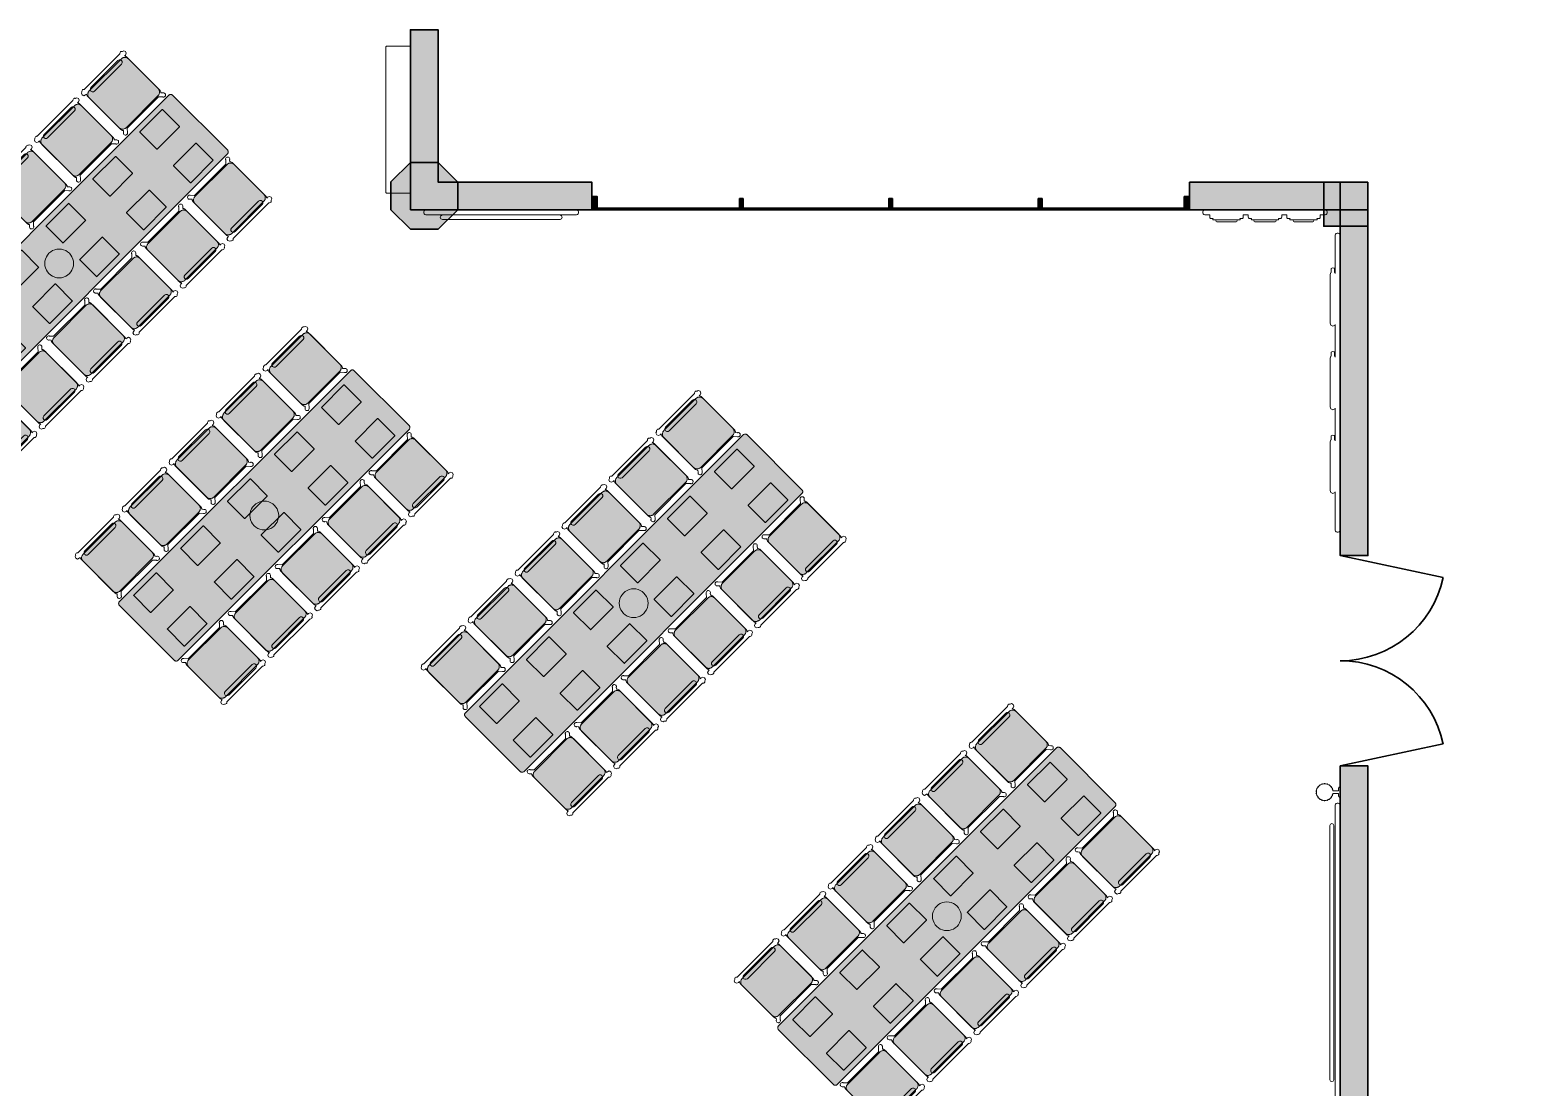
# Model space of a CAD drawing. Extents: x 2172.2 to 2210.6, y 415.3 to 458.1.
# Drawn here: x 2190.07 to 2203.54, y 437.26 to 446.82 of the extents above; entities that cross this region are included whole.
import ezdxf

# ---------------------------------------------------------------- set-up
doc = ezdxf.new("R2010")
doc.units = 0
for name, color, linetype, lineweight in [('AYAA_B2_CHAIRS', 7, 'CONTINUOUS', 18), ('AYAA_B2_COLUMNS', 8, 'CONTINUOUS', 30), ('AYAA_B2_FINE_DETAIL', 8, 'CONTINUOUS', 9), ('AYAA_B2_GLAZING', 4, 'CONTINUOUS', 13), ('AYAA_B2_TABLES', 7, 'CONTINUOUS', 18), ('AYAA_B2_WALL_DECOR', 32, 'CONTINUOUS', 13), ('AYAA_B2_WALL_LIGHTS', 32, 'CONTINUOUS', 13), ('AYAA_B2_WALLS', 7, 'CONTINUOUS', 30)]:
    doc.layers.add(name, color=color, linetype=linetype, lineweight=lineweight)

# ---------------------------------------------------------------- blocks, each defined once
blk = doc.blocks.new('AYAA_B2_ARCHITECTURE')
at = {"layer": 'AYAA_B2_COLUMNS', "true_color": 0xc2b092}
for points in [[(3.511421, 11.014322), (3.334645, 11.191097), (3.334678, 11.441131), (3.511421, 11.61787), (3.761419, 11.61787), (3.938195, 11.441095), (3.938195, 11.191097), (3.761419, 11.014322)], [(12.161418, 11.441093), (12.161418, 11.041099), (11.76142, 11.041145), (11.761422, 11.441093)]]:
    blk.add_hatch(color=256, dxfattribs=at).paths.add_polyline_path(points)
at = {"layer": 'AYAA_B2_WALLS', "true_color": 0xe4e1d8}
for points in [[(3.51142, 11.191096), (3.51142, 12.816096), (3.76142, 12.816096), (3.76142, 11.441096), (5.149808, 11.441096), (5.149808, 11.191096)], [(5.151808, 11.311096), (5.197808, 11.311096), (5.197808, 11.191096), (5.151808, 11.191096)], [(10.501808, 11.311096), (10.547808, 11.311096), (10.547808, 11.191096), (10.501808, 11.191096)], [(10.549808, 11.441096), (11.91142, 11.441096), (11.91142, 11.191096), (10.549808, 11.191096)], [(6.482808, 11.291096), (6.516808, 11.291096), (6.516808, 11.191096), (6.482808, 11.191096)], [(7.866808, 11.291096), (7.866808, 11.191096), (7.832808, 11.191096), (7.832808, 11.291096)], [(9.216808, 11.291096), (9.216808, 11.191096), (9.182808, 11.191096), (9.182808, 11.291096)], [(11.91142, 11.191096), (12.16142, 11.191096), (12.16142, 8.066096), (11.91142, 8.066096)], [(11.91142, 2.791096), (11.91142, 6.166096), (12.16142, 6.166096), (12.16142, 3.041096), (13.53642, 3.041096), (13.53642, 2.791096)]]:
    blk.add_hatch(color=256, dxfattribs=at).paths.add_polyline_path(points)
at = {"layer": 'AYAA_B2_COLUMNS', "linetype": 'CONTINUOUS', "lineweight": -2}
for points in [[(3.511421, 11.014322), (3.334645, 11.191097), (3.334678, 11.441131), (3.511421, 11.61787), (3.761419, 11.61787), (3.938195, 11.441095), (3.938195, 11.191097), (3.761419, 11.014322)], [(12.161418, 11.441093), (12.161418, 11.041099), (11.76142, 11.041145), (11.761422, 11.441093)]]:
    blk.add_lwpolyline(points, close=True, dxfattribs=at)
at = {"layer": 'AYAA_B2_GLAZING', "linetype": 'CONTINUOUS', "lineweight": -2}
blk.add_lwpolyline([(10.524808, 11.206096), (10.524808, 11.191096), (5.174808, 11.191096), (5.174808, 11.206096)], close=True, dxfattribs=at)
at = {"layer": 'AYAA_B2_WALLS', "linetype": 'CONTINUOUS', "lineweight": -2}
for points in [[(3.51142, 11.191096), (3.51142, 12.816096), (3.76142, 12.816096), (3.76142, 11.441096), (5.149808, 11.441096), (5.149808, 11.191096)], [(5.151808, 11.311096), (5.197808, 11.311096), (5.197808, 11.191096), (5.151808, 11.191096)], [(10.501808, 11.311096), (10.547808, 11.311096), (10.547808, 11.191096), (10.501808, 11.191096)], [(10.549808, 11.441096), (11.91142, 11.441096), (11.91142, 11.191096), (10.549808, 11.191096)], [(6.482808, 11.291096), (6.516808, 11.291096), (6.516808, 11.191096), (6.482808, 11.191096)], [(7.866808, 11.291096), (7.866808, 11.191096), (7.832808, 11.191096), (7.832808, 11.291096)], [(9.216808, 11.291096), (9.216808, 11.191096), (9.182808, 11.191096), (9.182808, 11.291096)], [(11.91142, 11.191096), (12.16142, 11.191096), (12.16142, 8.066096), (11.91142, 8.066096)], [(11.91142, 2.791096), (11.91142, 6.166096), (12.16142, 6.166096), (12.16142, 3.041096), (13.53642, 3.041096), (13.53642, 2.791096)]]:
    blk.add_lwpolyline(points, close=True, dxfattribs=at)
blk = doc.blocks.new('AYAA_B2_DOOR_D2')
at = {"color": 0, "linetype": 'CONTINUOUS'}
for points in [[(-0.95, 0), (-0.752, 0.929)], [(0.95, 0), (0.752, 0.929)]]:
    blk.add_lwpolyline(points, dxfattribs=at)
at = {"color": 0}
for centre, start, end in [((-0.95, 0), 0, 78), ((0.95, 0), 102, 180)]:
    blk.add_arc(centre, 0.95, start, end, dxfattribs=at)
blk = doc.blocks.new('AYAA_B2_DINING_6')
at = {"true_color": 0xefe8d6}
blk.add_hatch(color=256, dxfattribs=at).paths.add_polyline_path([(-1.8, -0.35), (-1.8, 0.35), (-1.799692, 0.353911), (-1.798776, 0.357725), (-1.797275, 0.36135), (-1.795225, 0.364695), (-1.792678, 0.367678), (-1.789695, 0.370225), (-1.78635, 0.372275), (-1.782725, 0.373776), (-1.778911, 0.374692), (-1.775, 0.375), (1.775, 0.375), (1.778911, 0.374692), (1.782725, 0.373776), (1.78635, 0.372275), (1.789695, 0.370225), (1.792678, 0.367678), (1.795225, 0.364695), (1.797275, 0.36135), (1.798776, 0.357725), (1.799692, 0.353911), (1.8, 0.35), (1.8, -0.35), (1.799692, -0.353911), (1.798776, -0.357725), (1.797275, -0.36135), (1.795225, -0.364695), (1.792678, -0.367678), (1.789695, -0.370225), (1.78635, -0.372275), (1.782725, -0.373776), (1.778911, -0.374692), (1.775, -0.375), (-1.775, -0.375), (-1.778911, -0.374692), (-1.782725, -0.373776), (-1.78635, -0.372275), (-1.789695, -0.370225), (-1.792678, -0.367678), (-1.795225, -0.364695), (-1.797275, -0.36135), (-1.798776, -0.357725), (-1.799692, -0.353911)])
at = {"color": 0, "linetype": 'CONTINUOUS', "lineweight": -2}
blk.add_lwpolyline([(-1.799692, 0.353911), (-1.798776, 0.357725), (-1.797275, 0.36135), (-1.795225, 0.364695), (-1.792678, 0.367678), (-1.789695, 0.370225), (-1.78635, 0.372275), (-1.782725, 0.373776), (-1.778911, 0.374692), (-1.775, 0.375), (1.775, 0.375), (1.778911, 0.374692), (1.782725, 0.373776), (1.78635, 0.372275), (1.789695, 0.370225), (1.792678, 0.367678), (1.795225, 0.364695), (1.797275, 0.36135), (1.798776, 0.357725), (1.799692, 0.353911), (1.8, 0.35), (1.8, -0.35), (1.799692, -0.353911), (1.798776, -0.357725), (1.797275, -0.36135), (1.795225, -0.364695), (1.792678, -0.367678), (1.789695, -0.370225), (1.78635, -0.372275), (1.782725, -0.373776), (1.778911, -0.374692), (1.775, -0.375), (-1.775, -0.375), (-1.778911, -0.374692), (-1.782725, -0.373776), (-1.78635, -0.372275), (-1.789695, -0.370225), (-1.792678, -0.367678), (-1.795225, -0.364695), (-1.797275, -0.36135), (-1.798776, -0.357725), (-1.799692, -0.353911), (-1.8, -0.35), (-1.8, 0.35)], close=True, dxfattribs=at)
at = {"layer": 'AYAA_B2_FINE_DETAIL', "linetype": 'CONTINUOUS', "lineweight": -2}
for points in [[(-1.644733, 0.323999), (-1.643999, 0.324733), (-1.643, 0.325), (-1.357, 0.325), (-1.356001, 0.324733), (-1.355267, 0.323999), (-1.355, 0.323), (-1.355, 0.107), (-1.355267, 0.106001), (-1.356001, 0.105267), (-1.357, 0.105), (-1.643, 0.105), (-1.643999, 0.105267), (-1.644733, 0.106001), (-1.645, 0.107), (-1.645, 0.323)], [(-1.043, 0.325), (-0.757, 0.325), (-0.756001, 0.324733), (-0.755267, 0.323999), (-0.755, 0.323), (-0.755, 0.107), (-0.755267, 0.106001), (-0.756001, 0.105267), (-0.757, 0.105), (-1.043, 0.105), (-1.043999, 0.105267), (-1.044733, 0.106001), (-1.045, 0.107), (-1.045, 0.323), (-1.044733, 0.323999), (-1.043999, 0.324733)], [(-0.443999, 0.324733), (-0.443, 0.325), (-0.157, 0.325), (-0.156001, 0.324733), (-0.155267, 0.323999), (-0.155, 0.323), (-0.155, 0.107), (-0.155267, 0.106001), (-0.156001, 0.105267), (-0.157, 0.105), (-0.443, 0.105), (-0.443999, 0.105267), (-0.444733, 0.106001), (-0.445, 0.107), (-0.445, 0.323), (-0.444733, 0.323999)], [(0.443999, 0.324733), (0.444733, 0.323999), (0.445, 0.323), (0.445, 0.107), (0.444733, 0.106001), (0.443999, 0.105267), (0.443, 0.105), (0.157, 0.105), (0.156001, 0.105267), (0.155267, 0.106001), (0.155, 0.107), (0.155, 0.323), (0.155267, 0.323999), (0.156001, 0.324733), (0.157, 0.325), (0.443, 0.325)], [(0.755267, 0.323999), (0.756001, 0.324733), (0.757, 0.325), (1.043, 0.325), (1.043999, 0.324733), (1.044733, 0.323999), (1.045, 0.323), (1.045, 0.107), (1.044733, 0.106001), (1.043999, 0.105267), (1.043, 0.105), (0.757, 0.105), (0.756001, 0.105267), (0.755267, 0.106001), (0.755, 0.107), (0.755, 0.323)], [(1.355267, 0.323999), (1.356001, 0.324733), (1.357, 0.325), (1.643, 0.325), (1.643999, 0.324733), (1.644733, 0.323999), (1.645, 0.323), (1.645, 0.107), (1.644733, 0.106001), (1.643999, 0.105267), (1.643, 0.105), (1.357, 0.105), (1.356001, 0.105267), (1.355267, 0.106001), (1.355, 0.107), (1.355, 0.323)], [(-0.123637, 0.040172), (-0.115831, 0.059019), (-0.105172, 0.076412), (-0.091924, 0.091924), (-0.076412, 0.105172), (-0.059019, 0.115831), (-0.040172, 0.123637), (-0.020336, 0.128399), (0, 0.13), (0.020336, 0.128399), (0.040172, 0.123637), (0.059019, 0.115831), (0.076412, 0.105172), (0.091924, 0.091924), (0.105172, 0.076412), (0.115831, 0.059019), (0.123637, 0.040172), (0.128399, 0.020336), (0.13, 0), (0.128399, -0.020336), (0.123637, -0.040172), (0.115831, -0.059019), (0.105172, -0.076412), (0.091924, -0.091924), (0.076412, -0.105172), (0.059019, -0.115831), (0.040172, -0.123637), (0.020336, -0.128399), (0, -0.13), (-0.020336, -0.128399), (-0.040172, -0.123637), (-0.059019, -0.115831), (-0.076412, -0.105172), (-0.091924, -0.091924), (-0.105172, -0.076412), (-0.115831, -0.059019), (-0.123637, -0.040172), (-0.128399, -0.020336), (-0.13, 0), (-0.128399, 0.020336)], [(-1.643, -0.105), (-1.357, -0.105), (-1.356001, -0.105267), (-1.355267, -0.106001), (-1.355, -0.107), (-1.355, -0.323), (-1.355267, -0.323999), (-1.356001, -0.324733), (-1.357, -0.325), (-1.643, -0.325), (-1.643999, -0.324733), (-1.644733, -0.323999), (-1.645, -0.323), (-1.645, -0.107), (-1.644733, -0.106001), (-1.643999, -0.105267)], [(-1.043999, -0.105267), (-1.043, -0.105), (-0.757, -0.105), (-0.756001, -0.105267), (-0.755267, -0.106001), (-0.755, -0.107), (-0.755, -0.323), (-0.755267, -0.323999), (-0.756001, -0.324733), (-0.757, -0.325), (-1.043, -0.325), (-1.043999, -0.324733), (-1.044733, -0.323999), (-1.045, -0.323), (-1.045, -0.107), (-1.044733, -0.106001)], [(-0.443, -0.105), (-0.157, -0.105), (-0.156001, -0.105267), (-0.155267, -0.106001), (-0.155, -0.107), (-0.155, -0.323), (-0.155267, -0.323999), (-0.156001, -0.324733), (-0.157, -0.325), (-0.443, -0.325), (-0.443999, -0.324733), (-0.444733, -0.323999), (-0.445, -0.323), (-0.445, -0.107), (-0.444733, -0.106001), (-0.443999, -0.105267)], [(0.155267, -0.323999), (0.155, -0.323), (0.155, -0.107), (0.155267, -0.106001), (0.156001, -0.105267), (0.157, -0.105), (0.443, -0.105), (0.443999, -0.105267), (0.444733, -0.106001), (0.445, -0.107), (0.445, -0.323), (0.444733, -0.323999), (0.443999, -0.324733), (0.443, -0.325), (0.157, -0.325), (0.156001, -0.324733)], [(1.043, -0.105), (1.043999, -0.105267), (1.044733, -0.106001), (1.045, -0.107), (1.045, -0.323), (1.044733, -0.323999), (1.043999, -0.324733), (1.043, -0.325), (0.757, -0.325), (0.756001, -0.324733), (0.755267, -0.323999), (0.755, -0.323), (0.755, -0.107), (0.755267, -0.106001), (0.756001, -0.105267), (0.757, -0.105)], [(1.356001, -0.105267), (1.357, -0.105), (1.643, -0.105), (1.643999, -0.105267), (1.644733, -0.106001), (1.645, -0.107), (1.645, -0.323), (1.644733, -0.323999), (1.643999, -0.324733), (1.643, -0.325), (1.357, -0.325), (1.356001, -0.324733), (1.355267, -0.323999), (1.355, -0.323), (1.355, -0.107), (1.355267, -0.106001)]]:
    blk.add_lwpolyline(points, close=True, dxfattribs=at)
blk = doc.blocks.new('AYAA_B2_CHAIR_IVORY')
at = {"true_color": 0xeee6d3}
blk.add_hatch(color=256, dxfattribs=at).paths.add_polyline_path([(-0.247475, -0.204863), (-0.248872, -0.200013), (-0.249717, -0.195038), (-0.25, -0.19), (-0.25, 0.19), (-0.249717, 0.195038), (-0.248872, 0.200013), (-0.247475, 0.204863), (-0.245544, 0.209525), (-0.243103, 0.213941), (-0.240182, 0.218057), (-0.23682, 0.22182), (-0.233057, 0.225182), (-0.228941, 0.228103), (-0.224525, 0.230544), (-0.219863, 0.232475), (-0.215013, 0.233872), (-0.210038, 0.234717), (-0.205, 0.235), (0.205, 0.235), (0.210038, 0.234717), (0.215013, 0.233872), (0.219863, 0.232475), (0.224525, 0.230544), (0.228941, 0.228103), (0.233057, 0.225182), (0.23682, 0.22182), (0.240182, 0.218057), (0.243103, 0.213941), (0.245544, 0.209525), (0.247475, 0.204863), (0.248872, 0.200013), (0.249717, 0.195038), (0.25, 0.19), (0.25, -0.19), (0.249717, -0.195038), (0.248872, -0.200013), (0.247475, -0.204863), (0.245544, -0.209525), (0.243103, -0.213941), (0.240182, -0.218057), (0.23682, -0.22182), (0.233057, -0.225182), (0.228941, -0.228103), (0.224525, -0.230544), (0.219863, -0.232475), (0.215013, -0.233872), (0.210038, -0.234717), (0.205, -0.235), (-0.205, -0.235), (-0.210038, -0.234717), (-0.215013, -0.233872), (-0.219863, -0.232475), (-0.224525, -0.230544), (-0.228941, -0.228103), (-0.233057, -0.225182), (-0.23682, -0.22182), (-0.240182, -0.218057), (-0.243103, -0.213941), (-0.245544, -0.209525)])
at = {"color": 0, "linetype": 'CONTINUOUS', "lineweight": -2}
for points in [[(-0.255, -0.233), (-0.242972, -0.233), (-0.245992, -0.22998), (-0.25, -0.215), (-0.25, 0.215), (-0.245992, 0.22998), (-0.240149, 0.235823), (-0.252556, 0.249383), (-0.254118, 0.250179), (-0.258321, 0.254382), (-0.26102, 0.259679), (-0.26195, 0.26555), (-0.26102, 0.271421), (-0.258321, 0.276718), (-0.254118, 0.280921), (-0.248821, 0.28362), (-0.24295, 0.28455), (-0.237079, 0.28362), (-0.231782, 0.280921), (-0.227579, 0.276718), (-0.22608, 0.273776), (-0.20172, 0.24715), (-0.200943, 0.245), (0.200943, 0.245), (0.20172, 0.24715), (0.22608, 0.273776), (0.227579, 0.276718), (0.231782, 0.280921), (0.237079, 0.28362), (0.24295, 0.28455), (0.248821, 0.28362), (0.254118, 0.280921), (0.258321, 0.276718), (0.26102, 0.271421), (0.26195, 0.26555), (0.26102, 0.259679), (0.258321, 0.254382), (0.254118, 0.250179), (0.252556, 0.249383), (0.240149, 0.235823), (0.245992, 0.22998), (0.25, 0.215), (0.25, -0.215), (0.245992, -0.22998), (0.242972, -0.233), (0.255, -0.233), (0.270556, -0.239444), (0.277, -0.255), (0.270556, -0.270556), (0.259027, -0.275332), (0.258321, -0.276718), (0.254118, -0.280921), (0.248821, -0.28362), (0.24295, -0.28455), (0.237079, -0.28362), (0.231782, -0.280921), (0.227861, -0.277), (-0.227861, -0.277), (-0.231782, -0.280921), (-0.237079, -0.28362), (-0.24295, -0.28455), (-0.248821, -0.28362), (-0.254118, -0.280921), (-0.258321, -0.276718), (-0.259027, -0.275332), (-0.270556, -0.270556), (-0.277, -0.255), (-0.270556, -0.239444)], [(-0.247475, -0.204863), (-0.248872, -0.200013), (-0.249717, -0.195038), (-0.25, -0.19), (-0.25, 0.19), (-0.249717, 0.195038), (-0.248872, 0.200013), (-0.247475, 0.204863), (-0.245544, 0.209525), (-0.243103, 0.213941), (-0.240182, 0.218057), (-0.23682, 0.22182), (-0.233057, 0.225182), (-0.228941, 0.228103), (-0.224525, 0.230544), (-0.219863, 0.232475), (-0.215013, 0.233872), (-0.210038, 0.234717), (-0.205, 0.235), (0.205, 0.235), (0.210038, 0.234717), (0.215013, 0.233872), (0.219863, 0.232475), (0.224525, 0.230544), (0.228941, 0.228103), (0.233057, 0.225182), (0.23682, 0.22182), (0.240182, 0.218057), (0.243103, 0.213941), (0.245544, 0.209525), (0.247475, 0.204863), (0.248872, 0.200013), (0.249717, 0.195038), (0.25, 0.19), (0.25, -0.19), (0.249717, -0.195038), (0.248872, -0.200013), (0.247475, -0.204863), (0.245544, -0.209525), (0.243103, -0.213941), (0.240182, -0.218057), (0.23682, -0.22182), (0.233057, -0.225182), (0.228941, -0.228103), (0.224525, -0.230544), (0.219863, -0.232475), (0.215013, -0.233872), (0.210038, -0.234717), (0.205, -0.235), (-0.205, -0.235), (-0.210038, -0.234717), (-0.215013, -0.233872), (-0.219863, -0.232475), (-0.224525, -0.230544), (-0.228941, -0.228103), (-0.233057, -0.225182), (-0.23682, -0.22182), (-0.240182, -0.218057), (-0.243103, -0.213941), (-0.245544, -0.209525)], [(-0.183735, -0.203506), (-0.1725, -0.2005), (0.1725, -0.2005), (0.183735, -0.203506), (0.191994, -0.211765), (0.195, -0.223), (0.191994, -0.234235), (0.183735, -0.242494), (0.1725, -0.2455), (-0.1725, -0.2455), (-0.183735, -0.242494), (-0.191994, -0.234235), (-0.195, -0.223), (-0.191994, -0.211765)]]:
    blk.add_lwpolyline(points, close=True, dxfattribs=at)
blk = doc.blocks.new('AYAA_B2_DINING_5')
at = {"true_color": 0xefe8d6}
blk.add_hatch(color=256, dxfattribs=at).paths.add_polyline_path([(-1.5, -0.35), (-1.5, 0.35), (-1.499692, 0.353911), (-1.498776, 0.357725), (-1.497275, 0.36135), (-1.495225, 0.364695), (-1.492678, 0.367678), (-1.489695, 0.370225), (-1.48635, 0.372275), (-1.482725, 0.373776), (-1.478911, 0.374692), (-1.475, 0.375), (1.475, 0.375), (1.478911, 0.374692), (1.482725, 0.373776), (1.48635, 0.372275), (1.489695, 0.370225), (1.492678, 0.367678), (1.495225, 0.364695), (1.497275, 0.36135), (1.498776, 0.357725), (1.499692, 0.353911), (1.5, 0.35), (1.5, -0.35), (1.499692, -0.353911), (1.498776, -0.357725), (1.497275, -0.36135), (1.495225, -0.364695), (1.492678, -0.367678), (1.489695, -0.370225), (1.48635, -0.372275), (1.482725, -0.373776), (1.478911, -0.374692), (1.475, -0.375), (-1.475, -0.375), (-1.478911, -0.374692), (-1.482725, -0.373776), (-1.48635, -0.372275), (-1.489695, -0.370225), (-1.492678, -0.367678), (-1.495225, -0.364695), (-1.497275, -0.36135), (-1.498776, -0.357725), (-1.499692, -0.353911)])
at = {"color": 0, "linetype": 'CONTINUOUS', "lineweight": -2}
blk.add_lwpolyline([(-1.5, 0.35), (-1.499692, 0.353911), (-1.498776, 0.357725), (-1.497275, 0.36135), (-1.495225, 0.364695), (-1.492678, 0.367678), (-1.489695, 0.370225), (-1.48635, 0.372275), (-1.482725, 0.373776), (-1.478911, 0.374692), (-1.475, 0.375), (1.475, 0.375), (1.478911, 0.374692), (1.482725, 0.373776), (1.48635, 0.372275), (1.489695, 0.370225), (1.492678, 0.367678), (1.495225, 0.364695), (1.497275, 0.36135), (1.498776, 0.357725), (1.499692, 0.353911), (1.5, 0.35), (1.5, -0.35), (1.499692, -0.353911), (1.498776, -0.357725), (1.497275, -0.36135), (1.495225, -0.364695), (1.492678, -0.367678), (1.489695, -0.370225), (1.48635, -0.372275), (1.482725, -0.373776), (1.478911, -0.374692), (1.475, -0.375), (-1.475, -0.375), (-1.478911, -0.374692), (-1.482725, -0.373776), (-1.48635, -0.372275), (-1.489695, -0.370225), (-1.492678, -0.367678), (-1.495225, -0.364695), (-1.497275, -0.36135), (-1.498776, -0.357725), (-1.499692, -0.353911), (-1.5, -0.35)], close=True, dxfattribs=at)
at = {"layer": 'AYAA_B2_FINE_DETAIL', "linetype": 'CONTINUOUS', "lineweight": -2}
for points in [[(-1.057, 0.325), (-1.056001, 0.324733), (-1.055267, 0.323999), (-1.055, 0.323), (-1.055, 0.107), (-1.055267, 0.106001), (-1.056001, 0.105267), (-1.057, 0.105), (-1.343, 0.105), (-1.343999, 0.105267), (-1.344733, 0.106001), (-1.345, 0.107), (-1.345, 0.323), (-1.344733, 0.323999), (-1.343999, 0.324733), (-1.343, 0.325)], [(-0.745, 0.107), (-0.745, 0.323), (-0.744733, 0.323999), (-0.743999, 0.324733), (-0.743, 0.325), (-0.457, 0.325), (-0.456001, 0.324733), (-0.455267, 0.323999), (-0.455, 0.323), (-0.455, 0.107), (-0.455267, 0.106001), (-0.456001, 0.105267), (-0.457, 0.105), (-0.743, 0.105), (-0.743999, 0.105267), (-0.744733, 0.106001)], [(-0.145, 0.107), (-0.145, 0.323), (-0.144733, 0.323999), (-0.143999, 0.324733), (-0.143, 0.325), (0.143, 0.325), (0.143999, 0.324733), (0.144733, 0.323999), (0.145, 0.323), (0.145, 0.107), (0.144733, 0.106001), (0.143999, 0.105267), (0.143, 0.105), (-0.143, 0.105), (-0.143999, 0.105267), (-0.144733, 0.106001)], [(0.455267, 0.323999), (0.456001, 0.324733), (0.457, 0.325), (0.743, 0.325), (0.743999, 0.324733), (0.744733, 0.323999), (0.745, 0.323), (0.745, 0.107), (0.744733, 0.106001), (0.743999, 0.105267), (0.743, 0.105), (0.457, 0.105), (0.456001, 0.105267), (0.455267, 0.106001), (0.455, 0.107), (0.455, 0.323)], [(1.057, 0.325), (1.343, 0.325), (1.343999, 0.324733), (1.344733, 0.323999), (1.345, 0.323), (1.345, 0.107), (1.344733, 0.106001), (1.343999, 0.105267), (1.343, 0.105), (1.057, 0.105), (1.056001, 0.105267), (1.055267, 0.106001), (1.055, 0.107), (1.055, 0.323), (1.055267, 0.323999), (1.056001, 0.324733)], [(-0.123637, 0.040172), (-0.115831, 0.059019), (-0.105172, 0.076412), (-0.091924, 0.091924), (-0.076412, 0.105172), (-0.059019, 0.115831), (-0.040172, 0.123637), (-0.020336, 0.128399), (0, 0.13), (0.020336, 0.128399), (0.040172, 0.123637), (0.059019, 0.115831), (0.076412, 0.105172), (0.091924, 0.091924), (0.105172, 0.076412), (0.115831, 0.059019), (0.123637, 0.040172), (0.128399, 0.020336), (0.13, 0), (0.128399, -0.020336), (0.123637, -0.040172), (0.115831, -0.059019), (0.105172, -0.076412), (0.091924, -0.091924), (0.076412, -0.105172), (0.059019, -0.115831), (0.040172, -0.123637), (0.020336, -0.128399), (0, -0.13), (-0.020336, -0.128399), (-0.040172, -0.123637), (-0.059019, -0.115831), (-0.076412, -0.105172), (-0.091924, -0.091924), (-0.105172, -0.076412), (-0.115831, -0.059019), (-0.123637, -0.040172), (-0.128399, -0.020336), (-0.13, 0), (-0.128399, 0.020336)], [(-1.056001, -0.105267), (-1.055267, -0.106001), (-1.055, -0.107), (-1.055, -0.323), (-1.055267, -0.323999), (-1.056001, -0.324733), (-1.057, -0.325), (-1.343, -0.325), (-1.343999, -0.324733), (-1.344733, -0.323999), (-1.345, -0.323), (-1.345, -0.107), (-1.344733, -0.106001), (-1.343999, -0.105267), (-1.343, -0.105), (-1.057, -0.105)], [(-0.744733, -0.106001), (-0.743999, -0.105267), (-0.743, -0.105), (-0.457, -0.105), (-0.456001, -0.105267), (-0.455267, -0.106001), (-0.455, -0.107), (-0.455, -0.323), (-0.455267, -0.323999), (-0.456001, -0.324733), (-0.457, -0.325), (-0.743, -0.325), (-0.743999, -0.324733), (-0.744733, -0.323999), (-0.745, -0.323), (-0.745, -0.107)], [(-0.144733, -0.106001), (-0.143999, -0.105267), (-0.143, -0.105), (0.143, -0.105), (0.143999, -0.105267), (0.144733, -0.106001), (0.145, -0.107), (0.145, -0.323), (0.144733, -0.323999), (0.143999, -0.324733), (0.143, -0.325), (-0.143, -0.325), (-0.143999, -0.324733), (-0.144733, -0.323999), (-0.145, -0.323), (-0.145, -0.107)], [(0.457, -0.105), (0.743, -0.105), (0.743999, -0.105267), (0.744733, -0.106001), (0.745, -0.107), (0.745, -0.323), (0.744733, -0.323999), (0.743999, -0.324733), (0.743, -0.325), (0.457, -0.325), (0.456001, -0.324733), (0.455267, -0.323999), (0.455, -0.323), (0.455, -0.107), (0.455267, -0.106001), (0.456001, -0.105267)], [(1.055267, -0.106001), (1.056001, -0.105267), (1.057, -0.105), (1.343, -0.105), (1.343999, -0.105267), (1.344733, -0.106001), (1.345, -0.107), (1.345, -0.323), (1.344733, -0.323999), (1.343999, -0.324733), (1.343, -0.325), (1.057, -0.325), (1.056001, -0.324733), (1.055267, -0.323999), (1.055, -0.323), (1.055, -0.107)]]:
    blk.add_lwpolyline(points, close=True, dxfattribs=at)
blk = doc.blocks.new('AYAA_B2_UNIQUE_WALL_COMPOSITION_08')
at = {"color": 0, "linetype": 'CONTINUOUS', "lineweight": -2}
blk.add_lwpolyline([(-0.6588, 0), (0.6588, 0), (0.661796, -0.000802), (0.663998, -0.003004), (0.6648, -0.006), (0.6648, -0.214), (0.663998, -0.216996), (0.661796, -0.219198), (0.6588, -0.22), (-0.6588, -0.22), (-0.661796, -0.219198), (-0.663998, -0.216996), (-0.6648, -0.214), (-0.6648, -0.006), (-0.663998, -0.003004), (-0.661796, -0.000802)], close=True, dxfattribs=at)
blk = doc.blocks.new('AYAA_B2_UNIQUE_WALL_COMPOSITION_09')
at = {"color": 0, "linetype": 'CONTINUOUS', "lineweight": -2}
for points in [[(-0.681194, 0.0005), (0.681194, 0.0005), (0.690182, -0.001905), (0.696789, -0.008512), (0.699194, -0.0175), (0.699194, -0.0265), (0.696789, -0.035488), (0.690182, -0.042095), (0.681194, -0.0445), (-0.681194, -0.0445), (-0.690182, -0.042095), (-0.696789, -0.035488), (-0.699194, -0.0265), (-0.699194, -0.0175), (-0.696789, -0.008512), (-0.690182, -0.001905)], [(-0.552387, -0.068), (-0.546237, -0.053151), (-0.531387, -0.047), (0.531387, -0.047), (0.546227, -0.053151), (0.552374, -0.068), (0.546227, -0.082849), (0.531387, -0.089), (-0.531387, -0.089), (-0.546237, -0.082849)]]:
    blk.add_lwpolyline(points, close=True, dxfattribs=at)
blk = doc.blocks.new('AYAA_B2_UNIQUE_WALL_COMPOSITION_10')
at = {"color": 0, "linetype": 'CONTINUOUS', "lineweight": -2}
for points in [[(-0.497247, -0.072491), (-0.499117, -0.0655), (-0.499117, -0.0445), (-0.542806, -0.0445), (-0.551794, -0.042095), (-0.558401, -0.035488), (-0.560806, -0.0265), (-0.560806, -0.0175), (-0.558401, -0.008512), (-0.551794, -0.001905), (-0.542806, 0.0005), (0.542806, 0.0005), (0.551794, -0.001905), (0.558401, -0.008512), (0.560806, -0.0175), (0.560806, -0.0265), (0.558401, -0.035488), (0.551794, -0.042095), (0.542806, -0.0445), (0.499117, -0.0445), (0.499117, -0.0655), (0.497247, -0.072491), (0.492108, -0.07763), (0.485117, -0.0795), (0.468486, -0.0795), (0.469114, -0.079668), (0.470949, -0.081503), (0.471617, -0.084), (0.471617, -0.086), (0.470949, -0.088497), (0.469114, -0.090332), (0.466617, -0.091), (0.228782, -0.091), (0.226285, -0.090332), (0.22445, -0.088497), (0.223782, -0.086), (0.223782, -0.084), (0.22445, -0.081503), (0.226285, -0.079668), (0.226913, -0.0795), (0.210282, -0.0795), (0.203291, -0.07763), (0.198152, -0.072491), (0.196282, -0.0655), (0.196282, -0.0445), (0.151418, -0.0445), (0.151418, -0.0655), (0.149547, -0.072491), (0.144408, -0.07763), (0.137418, -0.0795), (0.120786, -0.0795), (0.121414, -0.079668), (0.12325, -0.081503), (0.123918, -0.084), (0.123918, -0.086), (0.12325, -0.088497), (0.121414, -0.090332), (0.118918, -0.091), (-0.118918, -0.091), (-0.121414, -0.090332), (-0.12325, -0.088497), (-0.123918, -0.086), (-0.123918, -0.084), (-0.12325, -0.081503), (-0.121414, -0.079668), (-0.120786, -0.0795), (-0.137418, -0.0795), (-0.144408, -0.07763), (-0.149547, -0.072491), (-0.151418, -0.0655), (-0.151418, -0.0445), (-0.196282, -0.0445), (-0.196282, -0.0655), (-0.198152, -0.072491), (-0.203291, -0.07763), (-0.210282, -0.0795), (-0.226913, -0.0795), (-0.226285, -0.079668), (-0.22445, -0.081503), (-0.223782, -0.084), (-0.223782, -0.086), (-0.22445, -0.088497), (-0.226285, -0.090332), (-0.228782, -0.091), (-0.466617, -0.091), (-0.469114, -0.090332), (-0.470949, -0.088497), (-0.471617, -0.086), (-0.471617, -0.084), (-0.470949, -0.081503), (-0.469114, -0.079668), (-0.468486, -0.0795), (-0.485117, -0.0795), (-0.492108, -0.07763)], [(-0.441784, -0.105657), (-0.444128, -0.1), (-0.441784, -0.094343), (-0.436128, -0.092), (-0.259272, -0.092), (-0.253615, -0.094343), (-0.251272, -0.1), (-0.253615, -0.105657), (-0.259272, -0.108), (-0.436128, -0.108)], [(-0.092062, -0.092), (0.092062, -0.092), (0.097718, -0.094343), (0.100061, -0.1), (0.097718, -0.105657), (0.092062, -0.108), (-0.092062, -0.108), (-0.097719, -0.105657), (-0.100062, -0.1), (-0.097719, -0.094343)], [(0.254906, -0.1), (0.257249, -0.094343), (0.262906, -0.092), (0.432494, -0.092), (0.43815, -0.094343), (0.440493, -0.1), (0.43815, -0.105657), (0.432494, -0.108), (0.262906, -0.108), (0.257249, -0.105657)]]:
    blk.add_lwpolyline(points, close=True, dxfattribs=at)
blk = doc.blocks.new('AYAA_B2_UNIQUE_WALL_COMPOSITION_11')
at = {"color": 0, "linetype": 'CONTINUOUS', "lineweight": -2}
blk.add_lwpolyline([(-1.034467, -0.054393), (-1.031, -0.05), (-0.994787, -0.05), (-0.993678, -0.047322), (-0.986865, -0.0445), (-1.332, -0.0445), (-1.340988, -0.042095), (-1.347595, -0.035488), (-1.35, -0.0265), (-1.35, -0.0175), (-1.347595, -0.008512), (-1.340988, -0.001905), (-1.332, 0.0005), (1.332, 0.0005), (1.340988, -0.001905), (1.347595, -0.008512), (1.35, -0.0175), (1.35, -0.0265), (1.347595, -0.035488), (1.340988, -0.042095), (1.332, -0.0445), (0.986787, -0.0445), (0.993552, -0.047322), (1.000822, -0.065), (0.993552, -0.082678), (0.976, -0.09), (0.536, -0.09), (0.518322, -0.082678), (0.517213, -0.08), (0.481, -0.08), (0.477533, -0.075607), (0.476097, -0.065), (0.477533, -0.054393), (0.481, -0.05), (0.517213, -0.05), (0.518322, -0.047322), (0.525135, -0.0445), (0.230787, -0.0445), (0.237552, -0.047322), (0.244822, -0.065), (0.237552, -0.082678), (0.22, -0.09), (-0.22, -0.09), (-0.237678, -0.082678), (-0.238787, -0.08), (-0.275, -0.08), (-0.278467, -0.075607), (-0.279903, -0.065), (-0.278467, -0.054393), (-0.275, -0.05), (-0.238787, -0.05), (-0.237678, -0.047322), (-0.230865, -0.0445), (-0.525213, -0.0445), (-0.518448, -0.047322), (-0.511178, -0.065), (-0.518448, -0.082678), (-0.536, -0.09), (-0.976, -0.09), (-0.993678, -0.082678), (-0.994787, -0.08), (-1.031, -0.08), (-1.034467, -0.075607), (-1.035903, -0.065)], close=True, dxfattribs=at)
blk = doc.blocks.new('AYAA_B2_UNIQUE_WALL_COMPOSITION_12')
at = {"color": 0, "linetype": 'CONTINUOUS', "lineweight": -2}
for points in [[(-1.332, 0.0005), (1.332, 0.0005), (1.340988, -0.001905), (1.347595, -0.008512), (1.35, -0.0175), (1.35, -0.0265), (1.347595, -0.035488), (1.340988, -0.042095), (1.332, -0.0445), (-1.332, -0.0445), (-1.340988, -0.042095), (-1.347595, -0.035488), (-1.35, -0.0265), (-1.35, -0.0175), (-1.347595, -0.008512), (-1.340988, -0.001905)], [(-1.160493, -0.062272), (-1.147963, -0.057), (1.147963, -0.057), (1.160493, -0.062272), (1.165683, -0.075), (1.160493, -0.087728), (1.147963, -0.093), (-1.147963, -0.093), (-1.160493, -0.087728), (-1.165683, -0.075)]]:
    blk.add_lwpolyline(points, close=True, dxfattribs=at)
blk = doc.blocks.new('AYAA_B2_SCONCE')
at = {"color": 0, "linetype": 'CONTINUOUS', "lineweight": -2}
blk.add_lwpolyline([(-0.066057, -0.178967), (-0.064423, -0.178291), (-0.064952, -0.1775), (-0.069291, -0.168701), (-0.071015, -0.163622), (-0.072921, -0.164412), (-0.075043, -0.163533), (-0.075921, -0.161412), (-0.075043, -0.15929), (-0.072921, -0.158412), (-0.072618, -0.158538), (-0.074358, -0.149789), (-0.074835, -0.142517), (-0.076, -0.143), (-0.078121, -0.142121), (-0.079, -0.14), (-0.078121, -0.137879), (-0.076, -0.137), (-0.074835, -0.137483), (-0.074358, -0.130211), (-0.072618, -0.121462), (-0.072921, -0.121588), (-0.075043, -0.12071), (-0.075921, -0.118588), (-0.075043, -0.116467), (-0.072921, -0.115588), (-0.071015, -0.116378), (-0.069291, -0.111299), (-0.064952, -0.1025), (-0.064423, -0.101709), (-0.066057, -0.101033), (-0.066935, -0.098911), (-0.066057, -0.09679), (-0.063935, -0.095911), (-0.061814, -0.09679), (-0.061555, -0.097416), (-0.059501, -0.094343), (-0.053033, -0.086967), (-0.050898, -0.085095), (-0.051891, -0.084684), (-0.052769, -0.082563), (-0.051891, -0.080442), (-0.049769, -0.079563), (-0.047648, -0.080442), (-0.0471, -0.081764), (-0.045657, -0.080499), (-0.0375, -0.075048), (-0.033493, -0.073072), (-0.033693, -0.072989), (-0.034572, -0.070868), (-0.033693, -0.068747), (-0.031572, -0.067868), (-0.02945, -0.068747), (-0.028646, -0.07069), (-0.019411, -0.067556), (-0.013177, -0.066316), (-0.013816, -0.064774), (-0.012937, -0.062652), (-0.012, -0.062264), (-0.012, -0.014), (-0.037, -0.014), (-0.040995, -0.012931), (-0.043931, -0.009995), (-0.045, -0.006), (-0.043931, -0.002005), (-0.040995, 0.000931), (-0.037, 0.002), (0.037, 0.002), (0.040995, 0.000931), (0.043931, -0.002005), (0.045, -0.006), (0.043931, -0.009995), (0.040995, -0.012931), (0.037, -0.014), (0.012, -0.014), (0.012, -0.062264), (0.012937, -0.062652), (0.013816, -0.064774), (0.013177, -0.066316), (0.019411, -0.067556), (0.028646, -0.07069), (0.02945, -0.068747), (0.031572, -0.067868), (0.033693, -0.068747), (0.034572, -0.070868), (0.033693, -0.072989), (0.033493, -0.073072), (0.0375, -0.075048), (0.045657, -0.080499), (0.0471, -0.081764), (0.047648, -0.080442), (0.049769, -0.079563), (0.051891, -0.080442), (0.052769, -0.082563), (0.051891, -0.084684), (0.050898, -0.085095), (0.053033, -0.086967), (0.059501, -0.094343), (0.061555, -0.097416), (0.061814, -0.09679), (0.063935, -0.095911), (0.066057, -0.09679), (0.066935, -0.098911), (0.066057, -0.101033), (0.064423, -0.101709), (0.064952, -0.1025), (0.069291, -0.111299), (0.071015, -0.116378), (0.072921, -0.115588), (0.075043, -0.116467), (0.075921, -0.118588), (0.075043, -0.12071), (0.072921, -0.121588), (0.072618, -0.121462), (0.074358, -0.130211), (0.074835, -0.137483), (0.076, -0.137), (0.078121, -0.137879), (0.079, -0.14), (0.078121, -0.142121), (0.076, -0.143), (0.074835, -0.142517), (0.074358, -0.149789), (0.072618, -0.158538), (0.072921, -0.158412), (0.075043, -0.15929), (0.075921, -0.161412), (0.075043, -0.163533), (0.072921, -0.164412), (0.071015, -0.163622), (0.069291, -0.168701), (0.064952, -0.1775), (0.064423, -0.178291), (0.066057, -0.178967), (0.066935, -0.181089), (0.066057, -0.18321), (0.063935, -0.184089), (0.061814, -0.18321), (0.061555, -0.182584), (0.059501, -0.185657), (0.053033, -0.193033), (0.050898, -0.194905), (0.051891, -0.195316), (0.052769, -0.197437), (0.051891, -0.199558), (0.049769, -0.200437), (0.047648, -0.199558), (0.0471, -0.198236), (0.045657, -0.199501), (0.0375, -0.204952), (0.033493, -0.206928), (0.033693, -0.207011), (0.034572, -0.209132), (0.033693, -0.211253), (0.031572, -0.212132), (0.02945, -0.211253), (0.028646, -0.20931), (0.019411, -0.212444), (0.013177, -0.213684), (0.013816, -0.215226), (0.012937, -0.217348), (0.010816, -0.218226), (0.008695, -0.217348), (0.007816, -0.215226), (0.008131, -0.214467), (0, -0.215), (-0.008131, -0.214467), (-0.007816, -0.215226), (-0.008695, -0.217348), (-0.010816, -0.218226), (-0.012937, -0.217348), (-0.013816, -0.215226), (-0.013177, -0.213684), (-0.019411, -0.212444), (-0.028646, -0.20931), (-0.02945, -0.211253), (-0.031572, -0.212132), (-0.033693, -0.211253), (-0.034572, -0.209132), (-0.033693, -0.207011), (-0.033493, -0.206928), (-0.0375, -0.204952), (-0.045657, -0.199501), (-0.0471, -0.198236), (-0.047648, -0.199558), (-0.049769, -0.200437), (-0.051891, -0.199558), (-0.052769, -0.197437), (-0.051891, -0.195316), (-0.050898, -0.194905), (-0.053033, -0.193033), (-0.059501, -0.185657), (-0.061555, -0.182584), (-0.061814, -0.18321), (-0.063935, -0.184089), (-0.066057, -0.18321), (-0.066935, -0.181089)], close=True, dxfattribs=at)

msp = doc.modelspace()

# ---------------------------------------------------------------- block references
at = {"layer": 'AYAA_B2_CHAIRS', "linetype": 'CONTINUOUS'}
for p, xscale, yscale, rotation in [((2190.921, 446.243), 0.9999999407388813, -0.9999999407388812, 44.999997585163314), ((2190.497, 445.819), 0.9999999407388813, -0.9999999407388812, 44.999997585163314), ((2190.073, 445.395), 0.9999999407388813, -0.9999999407388812, 44.999997585163314), ((2191.876, 445.288), 0.999999898592032, -0.9999998985920319, -135), ((2191.452, 444.864), 0.999999898592032, -0.9999998985920319, -135), ((2191.027, 444.44), 0.999999898592032, -0.9999998985920319, -135), ((2190.603, 444.016), 0.999999898592032, -0.9999998985920319, -135), ((2192.562, 443.754), 0.9999999407388813, -0.9999999407388812, 44.999997585163314), ((2190.179, 443.591), 0.999999898592032, -0.9999998985920319, -135), ((2192.138, 443.33), 0.9999999407388813, -0.9999999407388812, 44.999997585163314), ((2189.755, 443.167), 0.999999898592032, -0.9999998985920319, -135), ((2196.112, 443.174), 0.9999999407388813, -0.9999999407388812, 44.999997585163314), ((2191.713, 442.906), 0.9999999407388813, -0.9999999407388812, 44.999997585163314), ((2193.516, 442.799), 0.999999898592032, -0.9999998985920319, -135), ((2195.687, 442.75), 0.9999999407388813, -0.9999999407388812, 44.999997585163314), ((2191.289, 442.481), 0.9999999407388813, -0.9999999407388812, 44.999997585163314), ((2193.092, 442.375), 0.999999898592032, -0.9999998985920319, -135), ((2195.263, 442.326), 0.9999999407388813, -0.9999999407388812, 44.999997585163314), ((2197.066, 442.22), 0.999999898592032, -0.9999998985920319, -135), ((2190.865, 442.057), 0.9999999407388813, -0.9999999407388812, 44.999997585163314), ((2192.668, 441.951), 0.999999898592032, -0.9999998985920319, -135), ((2194.839, 441.901), 0.9999999407388813, -0.9999999407388812, 44.999997585163314), ((2196.642, 441.795), 0.999999898592032, -0.9999998985920319, -135), ((2192.244, 441.527), 0.999999898592032, -0.9999998985920319, -135), ((2194.414, 441.477), 0.9999999407388813, -0.9999999407388812, 44.999997585163314), ((2196.218, 441.371), 0.999999898592032, -0.9999998985920319, -135), ((2191.819, 441.102), 0.999999898592032, -0.9999998985920319, -135), ((2193.99, 441.053), 0.9999999407388813, -0.9999999407388812, 44.999997585163314), ((2195.793, 440.947), 0.999999898592032, -0.9999998985920319, -135), ((2195.369, 440.523), 0.999999898592032, -0.9999998985920319, -135), ((2198.94, 440.346), 0.9999999407388813, -0.9999999407388812, 44.999997585163314), ((2194.945, 440.098), 0.999999898592032, -0.9999998985920319, -135), ((2198.516, 439.922), 0.9999999407388813, -0.9999999407388812, 44.999997585163314), ((2198.091, 439.497), 0.9999999407388813, -0.9999999407388812, 44.999997585163314), ((2199.895, 439.391), 0.999999898592032, -0.9999998985920319, -135), ((2197.667, 439.073), 0.9999999407388813, -0.9999999407388812, 44.999997585163314), ((2199.47, 438.967), 0.999999898592032, -0.9999998985920319, -135), ((2197.243, 438.649), 0.9999999407388813, -0.9999999407388812, 44.999997585163314), ((2199.046, 438.543), 0.999999898592032, -0.9999998985920319, -135), ((2196.819, 438.224), 0.9999999407388813, -0.9999999407388812, 44.999997585163314), ((2198.622, 438.118), 0.999999898592032, -0.9999998985920319, -135), ((2198.197, 437.694), 0.999999898592032, -0.9999998985920319, -135), ((2197.773, 437.27), 0.999999898592032, -0.9999998985920319, -135)]:
    msp.add_blockref('AYAA_B2_CHAIR_IVORY', p, dxfattribs=dict(at, xscale=xscale, yscale=yscale, rotation=rotation))
at = {"layer": 'AYAA_B2_TABLES', "linetype": 'CONTINUOUS', "xscale": 0.9999999407388813, "yscale": -0.9999999407388812, "rotation": 44.999997585163314}
for name, p in [('AYAA_B2_DINING_6', (2190.338, 444.705)), ('AYAA_B2_DINING_5', (2192.191, 442.428)), ('AYAA_B2_DINING_6', (2195.528, 441.636)), ('AYAA_B2_DINING_6', (2198.357, 438.808))]:
    msp.add_blockref(name, p, dxfattribs=at)
at = {"layer": 'AYAA_B2_WALL_DECOR', "linetype": 'CONTINUOUS', "rotation": -90.00000250447806}
for name, p in [('AYAA_B2_UNIQUE_WALL_COMPOSITION_08', (2193.51, 446.004)), ('AYAA_B2_UNIQUE_WALL_COMPOSITION_11', (2201.91, 443.629)), ('AYAA_B2_UNIQUE_WALL_COMPOSITION_12', (2201.91, 438.479))]:
    msp.add_blockref(name, p, dxfattribs=at)
at = {"layer": 'AYAA_B2_WALL_DECOR', "linetype": 'CONTINUOUS'}
for name, p in [('AYAA_B2_UNIQUE_WALL_COMPOSITION_09', (2194.331, 445.19)), ('AYAA_B2_UNIQUE_WALL_COMPOSITION_10', (2201.231, 445.19))]:
    msp.add_blockref(name, p, dxfattribs=at)
at = {"layer": 'AYAA_B2_WALL_LIGHTS', "linetype": 'CONTINUOUS', "rotation": -90.00000250447806}
msp.add_blockref('AYAA_B2_SCONCE', (2201.91, 439.929), dxfattribs=at)
at = {"layer": 'AYAA_B2_WALLS'}
msp.add_blockref('AYAA_B2_ARCHITECTURE', (2190, 434), dxfattribs=at)
at = {"layer": 'AYAA_B2_WALLS', "rotation": -90}
msp.add_blockref('AYAA_B2_DOOR_D2', (2201.911, 441.116), dxfattribs=at)

doc.saveas('drawing.dxf')
